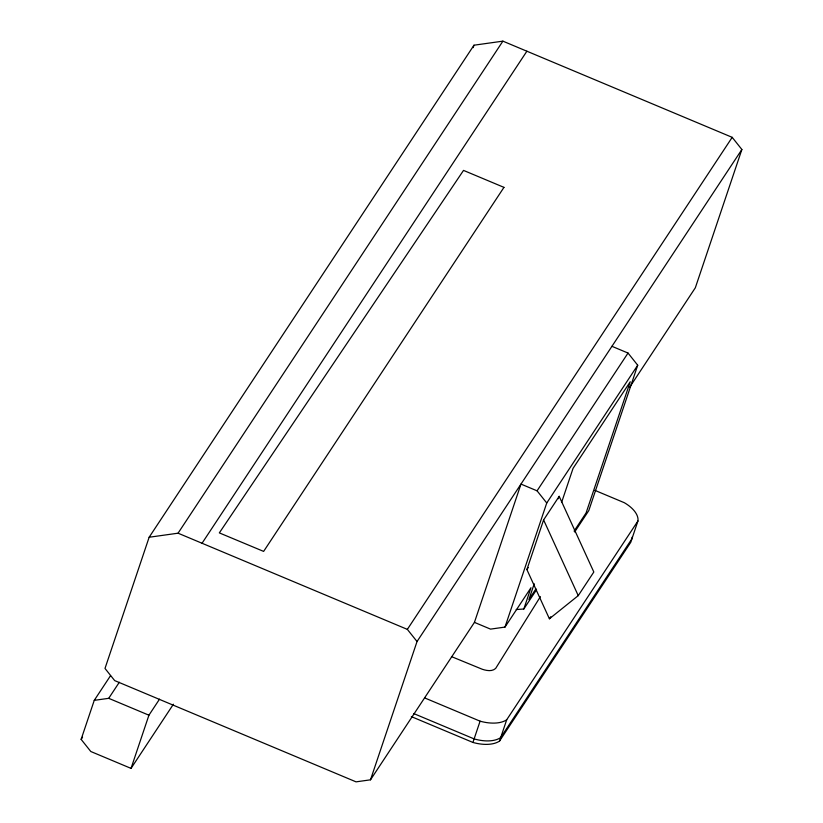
<?xml version="1.0" encoding="UTF-8"?>
<svg xmlns="http://www.w3.org/2000/svg" width="823" height="823" viewBox="0 0 823 823"><rect width="100%" height="100%" fill="white"/><g stroke="black" fill="none" stroke-linecap="round" stroke-linejoin="round"><path stroke-width="1.23" d="M173.396 704.231L131.032 768.384L90.808 751.512L81.127 739.363L94.254 700.352L110.529 675.693M629.657 387.263L695.332 287.783L741.873 149.498L732.192 137.338L502.894 41.15L473.986 45.203L149.148 537.244L104.994 668.441L114.675 680.6L356.04 781.85L370.494 779.823L474.439 622.373L520.98 484.078L537.069 490.827L546.75 502.987L504.983 627.095L490.529 629.122L474.439 622.373M131.032 768.384L148.932 715.197L159.528 699.159M473.174 47.641L473.986 45.203M370.494 779.823L417.035 641.529L741.873 149.498M526.895 569.578L543.602 519.93L559.187 496.32L593.825 572.016L578.24 595.636L549.404 618.783L526.895 569.578L528.243 567.52M411.346 716.617L472.927 742.449L480.087 721.174A29.649 15.534 18.6 0 0 506.701 719.775L637.938 520.99A29.649 15.534 18.6 0 0 624.318 502.709L594.844 490.343M558.375 498.738L559.187 496.32M516.216 609.545L523.819 608.999L530.979 587.725L504.983 627.095M534.22 583.764L528.911 599.555L535.968 588.856M561.615 502.369L573.055 468.359L630.233 381.759L586.079 512.955L574.084 531.133M472.927 742.449A29.649 15.534 18.6 0 0 499.54 741.05L506.701 719.775M611.931 346.308L628.031 353.057L637.712 365.217L588.784 510.599L574.66 531.987M637.938 520.99L630.778 542.264L499.54 741.05M540.413 596.613L495.652 668.43C492.103 671.774 486.496 670.652 482.309 669.274L451.477 656.61M149.148 537.244L178.056 533.191L502.894 41.15M202.047 543.252L526.885 51.211M81.127 739.363L82.547 737.213M94.254 700.352L108.708 698.326L119.325 682.246M417.035 641.529L407.354 629.379L732.192 137.338M537.069 490.827L628.031 353.057M546.75 502.987L637.712 365.217M523.819 608.999L536.524 589.752M549.404 618.783L550.762 616.725M178.056 533.191L407.354 629.379M424.678 697.925L480.087 721.174M413.722 713.562L474.12 738.9A28.867 15.123 18.6 0 0 500.734 737.501L631.971 538.715A29.649 15.534 18.6 0 0 632.054 537.254M108.708 698.326L148.932 715.197M543.602 519.93L578.24 595.636M503.964 187.366L263.627 551.4L219.34 532.893L463.524 170.402L503.964 187.366"/></g></svg>
